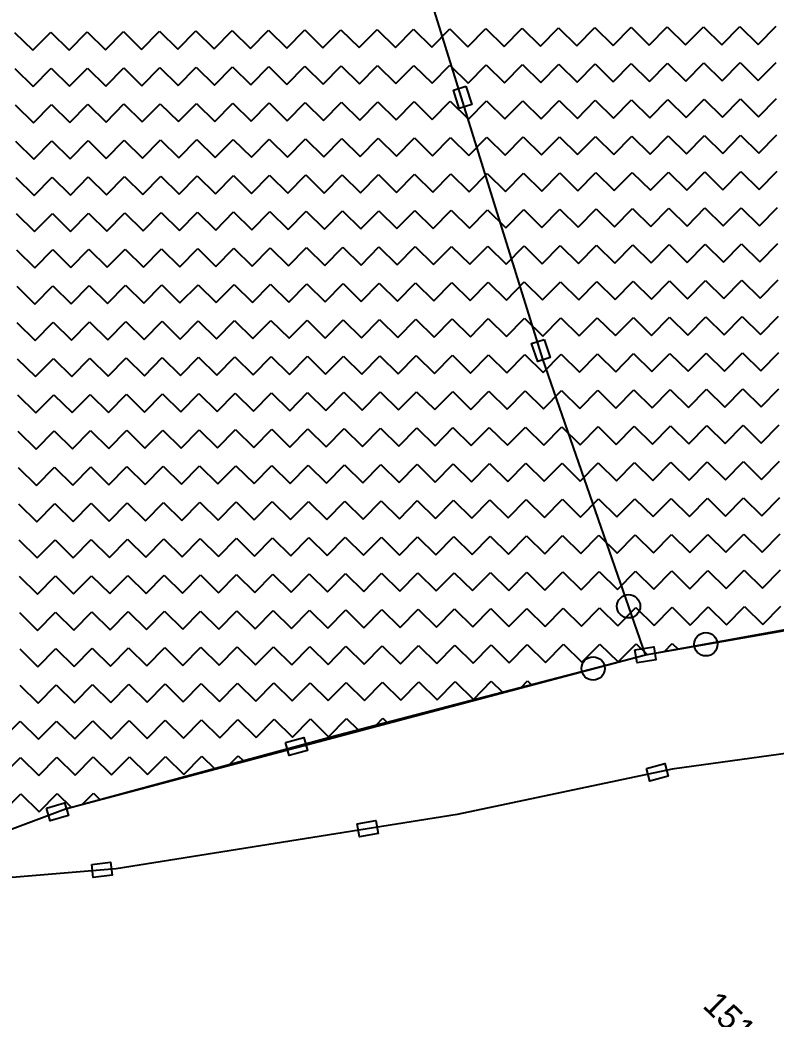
# Model space of a CAD drawing. Header units: metres. Extents: x 342804 to 346854, y 1762918 to 1765966.
# Drawn here: x 343155.7 to 343431.6, y 1764501 to 1764865.5 of the extents above; entities that cross this region are included whole.
import ezdxf

# ---------------------------------------------------------------- set-up
doc = ezdxf.new("R2010")
doc.units = ezdxf.units.M
doc.header["$MEASUREMENT"] = 0
for name, color, linetype in [('POLY_HATCH', 12, 'Continuous'), ('POLY_PARCEL', 6, 'Continuous'), ('TEXT_PARCEL', 7, 'Continuous')]:
    doc.layers.add(name, color=color, linetype=linetype)
doc.styles.add('TEXT_MAP', font='')
doc.styles.get('TEXT_MAP').set_extended_font_data('Kruti Dev 050')

msp = doc.modelspace()

# ---------------------------------------------------------------- linework, layer by layer
for points in [[(343318.49, 1764841.36), (343320.56, 1764834.73), (343315.98, 1764833.3), (343313.9, 1764839.93)], [(343347, 1764749), (343349.21, 1764742.42), (343344.65, 1764740.89), (343342.45, 1764747.47)], [(343380.14, 1764635.68), (343386.98, 1764636.88), (343387.8, 1764632.14), (343380.96, 1764630.95)], [(343252.64, 1764601.87), (343259.35, 1764603.69), (343260.61, 1764599.06), (343253.91, 1764597.23)], [(343384.36, 1764592.47), (343391.08, 1764594.24), (343392.3, 1764589.6), (343385.59, 1764587.82)], [(343165.38, 1764577.92), (343172.04, 1764579.89), (343173.4, 1764575.28), (343166.74, 1764573.32)], [(343278.72, 1764572.19), (343285.54, 1764573.47), (343286.43, 1764568.75), (343279.6, 1764567.47)], [(343181.92, 1764557.42), (343188.82, 1764558.23), (343189.38, 1764553.46), (343182.48, 1764552.65)]]:
    msp.add_lwpolyline(points, close=True)
for centre in [(343377.82, 1764651.62), (343406.02, 1764637.76), (343364.87, 1764628.94)]:
    msp.add_circle(centre, 4.25)
at = {"layer": 'POLY_HATCH', "linetype": 'Continuous'}
for p, q in [((343153.79, 1764861.03), (343160.45, 1764854.47)), ((343160.45, 1764854.47), (343167.02, 1764861.14)), ((343167.02, 1764861.14), (343173.68, 1764854.57)), ((343173.68, 1764854.57), (343180.25, 1764861.24)), ((343180.25, 1764861.24), (343186.91, 1764854.68)), ((343186.91, 1764854.68), (343193.48, 1764861.35)), ((343193.48, 1764861.35), (343200.14, 1764854.79)), ((343200.14, 1764854.79), (343206.71, 1764861.46)), ((343206.71, 1764861.46), (343213.37, 1764854.9)), ((343213.37, 1764854.9), (343219.94, 1764861.57)), ((343219.94, 1764861.57), (343226.61, 1764855.01)), ((343226.61, 1764855.01), (343233.17, 1764861.68)), ((343233.17, 1764861.68), (343239.84, 1764855.12)), ((343239.84, 1764855.12), (343246.4, 1764861.79)), ((343246.4, 1764861.79), (343253.07, 1764855.23)), ((343253.07, 1764855.23), (343259.63, 1764861.9)), ((343259.63, 1764861.9), (343266.3, 1764855.33)), ((343266.3, 1764855.33), (343272.86, 1764862)), ((343272.86, 1764862), (343279.53, 1764855.44)), ((343279.53, 1764855.44), (343286.09, 1764862.11)), ((343286.09, 1764862.11), (343292.76, 1764855.55)), ((343292.76, 1764855.55), (343299.32, 1764862.22)), ((343299.32, 1764862.22), (343305.99, 1764855.66)), ((343305.99, 1764855.66), (343312.55, 1764862.33)), ((343312.55, 1764862.33), (343319.22, 1764855.77)), ((343319.22, 1764855.77), (343325.78, 1764862.44)), ((343325.78, 1764862.44), (343332.45, 1764855.88)), ((343332.45, 1764855.88), (343339.01, 1764862.55)), ((343339.01, 1764862.55), (343345.68, 1764855.99)), ((343345.68, 1764855.99), (343352.24, 1764862.66)), ((343352.24, 1764862.66), (343358.91, 1764856.09)), ((343358.91, 1764856.09), (343365.47, 1764862.76)), ((343365.47, 1764862.76), (343372.14, 1764856.2)), ((343372.14, 1764856.2), (343378.7, 1764862.87)), ((343378.7, 1764862.87), (343385.37, 1764856.31)), ((343385.37, 1764856.31), (343391.93, 1764862.98)), ((343391.93, 1764862.98), (343398.6, 1764856.42)), ((343398.6, 1764856.42), (343405.16, 1764863.09)), ((343405.16, 1764863.09), (343411.83, 1764856.53)), ((343411.83, 1764856.53), (343418.39, 1764863.2)), ((343418.39, 1764863.2), (343425.06, 1764856.64)), ((343425.06, 1764856.64), (343431.62, 1764863.31)), ((343279.63, 1764842.21), (343286.19, 1764848.88)), ((343286.19, 1764848.88), (343292.86, 1764842.32)), ((343292.86, 1764842.32), (343299.42, 1764848.99)), ((343299.42, 1764848.99), (343306.09, 1764842.43)), ((343306.09, 1764842.43), (343312.65, 1764849.1)), ((343312.65, 1764849.1), (343319.32, 1764842.54)), ((343319.32, 1764842.54), (343325.88, 1764849.21)), ((343325.88, 1764849.21), (343332.55, 1764842.65)), ((343332.55, 1764842.65), (343339.11, 1764849.32)), ((343339.11, 1764849.32), (343345.78, 1764842.76)), ((343345.78, 1764842.76), (343352.35, 1764849.43)), ((343352.35, 1764849.43), (343359.01, 1764842.86)), ((343359.01, 1764842.86), (343365.58, 1764849.53)), ((343365.58, 1764849.53), (343372.24, 1764842.97)), ((343372.24, 1764842.97), (343378.81, 1764849.64)), ((343378.81, 1764849.64), (343385.47, 1764843.08)), ((343385.47, 1764843.08), (343392.04, 1764849.75)), ((343392.04, 1764849.75), (343398.7, 1764843.19)), ((343398.7, 1764843.19), (343405.27, 1764849.86)), ((343405.27, 1764849.86), (343411.93, 1764843.3)), ((343411.93, 1764843.3), (343418.5, 1764849.97)), ((343418.5, 1764849.97), (343425.16, 1764843.41)), ((343425.16, 1764843.41), (343431.73, 1764850.08)), ((343153.89, 1764847.8), (343160.56, 1764841.24)), ((343160.56, 1764841.24), (343167.12, 1764847.91)), ((343167.12, 1764847.91), (343173.79, 1764841.34)), ((343173.79, 1764841.34), (343180.35, 1764848.01)), ((343180.35, 1764848.01), (343187.02, 1764841.45)), ((343187.02, 1764841.45), (343193.58, 1764848.12)), ((343193.58, 1764848.12), (343200.25, 1764841.56)), ((343200.25, 1764841.56), (343206.81, 1764848.23)), ((343206.81, 1764848.23), (343213.48, 1764841.67)), ((343213.48, 1764841.67), (343220.04, 1764848.34)), ((343220.04, 1764848.34), (343226.71, 1764841.78)), ((343226.71, 1764841.78), (343233.27, 1764848.45)), ((343233.27, 1764848.45), (343239.94, 1764841.89)), ((343239.94, 1764841.89), (343246.5, 1764848.56)), ((343246.5, 1764848.56), (343253.17, 1764842)), ((343253.17, 1764842), (343259.73, 1764848.67)), ((343259.73, 1764848.67), (343266.4, 1764842.1)), ((343266.4, 1764842.1), (343272.96, 1764848.77)), ((343272.96, 1764848.77), (343279.63, 1764842.21)), ((343154, 1764834.57), (343160.67, 1764828.01)), ((343160.67, 1764828.01), (343167.23, 1764834.68)), ((343167.23, 1764834.68), (343173.9, 1764828.11)), ((343173.9, 1764828.11), (343180.46, 1764834.78)), ((343180.46, 1764834.78), (343187.13, 1764828.22)), ((343187.13, 1764828.22), (343193.69, 1764834.89)), ((343193.69, 1764834.89), (343200.36, 1764828.33)), ((343200.36, 1764828.33), (343206.92, 1764835)), ((343206.92, 1764835), (343213.59, 1764828.44)), ((343213.59, 1764828.44), (343220.15, 1764835.11)), ((343220.15, 1764835.11), (343226.82, 1764828.55)), ((343226.82, 1764828.55), (343233.38, 1764835.22)), ((343233.38, 1764835.22), (343240.05, 1764828.66)), ((343240.05, 1764828.66), (343246.61, 1764835.33)), ((343246.61, 1764835.33), (343253.28, 1764828.77)), ((343253.28, 1764828.77), (343259.84, 1764835.44)), ((343259.84, 1764835.44), (343266.51, 1764828.87)), ((343266.51, 1764828.87), (343273.07, 1764835.54)), ((343273.07, 1764835.54), (343279.74, 1764828.98)), ((343279.74, 1764828.98), (343286.3, 1764835.65)), ((343286.3, 1764835.65), (343292.97, 1764829.09)), ((343292.97, 1764829.09), (343299.53, 1764835.76)), ((343299.53, 1764835.76), (343306.2, 1764829.2)), ((343306.2, 1764829.2), (343312.76, 1764835.87)), ((343312.76, 1764835.87), (343319.43, 1764829.31)), ((343319.43, 1764829.31), (343325.99, 1764835.98)), ((343325.99, 1764835.98), (343332.66, 1764829.42)), ((343332.66, 1764829.42), (343339.22, 1764836.09)), ((343339.22, 1764836.09), (343345.89, 1764829.53)), ((343345.89, 1764829.53), (343352.45, 1764836.19)), ((343352.45, 1764836.19), (343359.12, 1764829.63)), ((343359.12, 1764829.63), (343365.68, 1764836.3)), ((343365.68, 1764836.3), (343372.35, 1764829.74)), ((343372.35, 1764829.74), (343378.91, 1764836.41)), ((343378.91, 1764836.41), (343385.58, 1764829.85)), ((343385.58, 1764829.85), (343392.14, 1764836.52)), ((343392.14, 1764836.52), (343398.81, 1764829.96)), ((343398.81, 1764829.96), (343405.37, 1764836.63)), ((343405.37, 1764836.63), (343412.04, 1764830.07)), ((343412.04, 1764830.07), (343418.6, 1764836.74)), ((343418.6, 1764836.74), (343425.27, 1764830.18)), ((343425.27, 1764830.18), (343431.83, 1764836.85)), ((343385.69, 1764816.62), (343392.25, 1764823.29)), ((343392.25, 1764823.29), (343398.92, 1764816.73)), ((343398.92, 1764816.73), (343405.48, 1764823.4)), ((343405.48, 1764823.4), (343412.15, 1764816.84)), ((343412.15, 1764816.84), (343418.71, 1764823.51)), ((343418.71, 1764823.51), (343425.38, 1764816.95)), ((343425.38, 1764816.95), (343431.94, 1764823.62)), ((343154.11, 1764821.34), (343160.78, 1764814.78)), ((343160.78, 1764814.78), (343167.34, 1764821.45)), ((343167.34, 1764821.45), (343174.01, 1764814.88)), ((343174.01, 1764814.88), (343180.57, 1764821.55)), ((343180.57, 1764821.55), (343187.24, 1764814.99)), ((343187.24, 1764814.99), (343193.8, 1764821.66)), ((343193.8, 1764821.66), (343200.47, 1764815.1)), ((343200.47, 1764815.1), (343207.03, 1764821.77)), ((343207.03, 1764821.77), (343213.7, 1764815.21)), ((343213.7, 1764815.21), (343220.26, 1764821.88)), ((343220.26, 1764821.88), (343226.93, 1764815.32)), ((343226.93, 1764815.32), (343233.49, 1764821.99)), ((343233.49, 1764821.99), (343240.16, 1764815.43)), ((343240.16, 1764815.43), (343246.72, 1764822.1)), ((343246.72, 1764822.1), (343253.39, 1764815.54)), ((343253.39, 1764815.54), (343259.95, 1764822.21)), ((343259.95, 1764822.21), (343266.62, 1764815.64)), ((343266.62, 1764815.64), (343273.18, 1764822.31)), ((343273.18, 1764822.31), (343279.85, 1764815.75)), ((343279.85, 1764815.75), (343286.41, 1764822.42)), ((343286.41, 1764822.42), (343293.08, 1764815.86)), ((343293.08, 1764815.86), (343299.64, 1764822.53)), ((343299.64, 1764822.53), (343306.31, 1764815.97)), ((343306.31, 1764815.97), (343312.87, 1764822.64)), ((343312.87, 1764822.64), (343319.54, 1764816.08)), ((343319.54, 1764816.08), (343326.1, 1764822.75)), ((343326.1, 1764822.75), (343332.77, 1764816.19)), ((343332.77, 1764816.19), (343339.33, 1764822.86)), ((343339.33, 1764822.86), (343346, 1764816.3)), ((343346, 1764816.3), (343352.56, 1764822.96)), ((343352.56, 1764822.96), (343359.23, 1764816.4)), ((343359.23, 1764816.4), (343365.79, 1764823.07)), ((343365.79, 1764823.07), (343372.46, 1764816.51)), ((343372.46, 1764816.51), (343379.02, 1764823.18)), ((343379.02, 1764823.18), (343385.69, 1764816.62)), ((343227.04, 1764802.09), (343233.6, 1764808.76)), ((343233.6, 1764808.76), (343240.27, 1764802.2)), ((343240.27, 1764802.2), (343246.83, 1764808.87)), ((343246.83, 1764808.87), (343253.5, 1764802.31)), ((343253.5, 1764802.31), (343260.06, 1764808.98)), ((343260.06, 1764808.98), (343266.73, 1764802.41)), ((343266.73, 1764802.41), (343273.29, 1764809.08)), ((343273.29, 1764809.08), (343279.96, 1764802.52)), ((343279.96, 1764802.52), (343286.52, 1764809.19)), ((343286.52, 1764809.19), (343293.19, 1764802.63)), ((343293.19, 1764802.63), (343299.75, 1764809.3)), ((343299.75, 1764809.3), (343306.42, 1764802.74)), ((343306.42, 1764802.74), (343312.98, 1764809.41)), ((343312.98, 1764809.41), (343319.65, 1764802.85)), ((343319.65, 1764802.85), (343326.21, 1764809.52)), ((343326.21, 1764809.52), (343332.88, 1764802.96)), ((343332.88, 1764802.96), (343339.44, 1764809.63)), ((343339.44, 1764809.63), (343346.11, 1764803.07)), ((343346.11, 1764803.07), (343352.67, 1764809.73)), ((343352.67, 1764809.73), (343359.34, 1764803.17)), ((343359.34, 1764803.17), (343365.9, 1764809.84)), ((343365.9, 1764809.84), (343372.57, 1764803.28)), ((343372.57, 1764803.28), (343379.13, 1764809.95)), ((343379.13, 1764809.95), (343385.8, 1764803.39)), ((343385.8, 1764803.39), (343392.36, 1764810.06)), ((343392.36, 1764810.06), (343399.03, 1764803.5)), ((343399.03, 1764803.5), (343405.59, 1764810.17)), ((343405.59, 1764810.17), (343412.26, 1764803.61)), ((343412.26, 1764803.61), (343418.82, 1764810.28)), ((343418.82, 1764810.28), (343425.49, 1764803.72)), ((343425.49, 1764803.72), (343432.05, 1764810.39)), ((343154.22, 1764808.11), (343160.89, 1764801.55)), ((343160.89, 1764801.55), (343167.45, 1764808.22)), ((343167.45, 1764808.22), (343174.12, 1764801.65)), ((343174.12, 1764801.65), (343180.68, 1764808.32)), ((343180.68, 1764808.32), (343187.35, 1764801.76)), ((343187.35, 1764801.76), (343193.91, 1764808.43)), ((343193.91, 1764808.43), (343200.58, 1764801.87)), ((343200.58, 1764801.87), (343207.14, 1764808.54)), ((343207.14, 1764808.54), (343213.81, 1764801.98)), ((343213.81, 1764801.98), (343220.37, 1764808.65)), ((343220.37, 1764808.65), (343227.04, 1764802.09)), ((343154.33, 1764794.88), (343161, 1764788.32)), ((343161, 1764788.32), (343167.56, 1764794.99)), ((343167.56, 1764794.99), (343174.23, 1764788.42)), ((343174.23, 1764788.42), (343180.79, 1764795.09)), ((343180.79, 1764795.09), (343187.46, 1764788.53)), ((343187.46, 1764788.53), (343194.02, 1764795.2)), ((343194.02, 1764795.2), (343200.69, 1764788.64)), ((343200.69, 1764788.64), (343207.25, 1764795.31)), ((343207.25, 1764795.31), (343213.92, 1764788.75)), ((343213.92, 1764788.75), (343220.48, 1764795.42)), ((343220.48, 1764795.42), (343227.15, 1764788.86)), ((343227.15, 1764788.86), (343233.71, 1764795.53)), ((343233.71, 1764795.53), (343240.38, 1764788.97)), ((343240.38, 1764788.97), (343246.94, 1764795.64)), ((343246.94, 1764795.64), (343253.61, 1764789.08)), ((343253.61, 1764789.08), (343260.17, 1764795.74)), ((343260.17, 1764795.74), (343266.84, 1764789.18)), ((343266.84, 1764789.18), (343273.4, 1764795.85)), ((343273.4, 1764795.85), (343280.07, 1764789.29)), ((343280.07, 1764789.29), (343286.63, 1764795.96)), ((343286.63, 1764795.96), (343293.3, 1764789.4)), ((343293.3, 1764789.4), (343299.86, 1764796.07)), ((343299.86, 1764796.07), (343306.53, 1764789.51)), ((343306.53, 1764789.51), (343313.09, 1764796.18)), ((343313.09, 1764796.18), (343319.76, 1764789.62)), ((343319.76, 1764789.62), (343326.32, 1764796.29)), ((343326.32, 1764796.29), (343332.99, 1764789.73)), ((343332.99, 1764789.73), (343339.55, 1764796.4)), ((343339.55, 1764796.4), (343346.22, 1764789.84)), ((343346.22, 1764789.84), (343352.78, 1764796.5)), ((343352.78, 1764796.5), (343359.45, 1764789.94)), ((343359.45, 1764789.94), (343366.01, 1764796.61)), ((343366.01, 1764796.61), (343372.68, 1764790.05)), ((343372.68, 1764790.05), (343379.24, 1764796.72)), ((343379.24, 1764796.72), (343385.91, 1764790.16)), ((343385.91, 1764790.16), (343392.47, 1764796.83)), ((343392.47, 1764796.83), (343399.14, 1764790.27)), ((343399.14, 1764790.27), (343405.7, 1764796.94)), ((343405.7, 1764796.94), (343412.37, 1764790.38)), ((343412.37, 1764790.38), (343418.93, 1764797.05)), ((343418.93, 1764797.05), (343425.6, 1764790.49)), ((343425.6, 1764790.49), (343432.16, 1764797.16)), ((343346.33, 1764776.61), (343352.89, 1764783.27)), ((343352.89, 1764783.27), (343359.56, 1764776.71)), ((343359.56, 1764776.71), (343366.12, 1764783.38)), ((343366.12, 1764783.38), (343372.79, 1764776.82)), ((343372.79, 1764776.82), (343379.35, 1764783.49)), ((343379.35, 1764783.49), (343386.02, 1764776.93)), ((343386.02, 1764776.93), (343392.58, 1764783.6)), ((343392.58, 1764783.6), (343399.25, 1764777.04)), ((343399.25, 1764777.04), (343405.81, 1764783.71)), ((343405.81, 1764783.71), (343412.48, 1764777.15)), ((343412.48, 1764777.15), (343419.04, 1764783.82)), ((343419.04, 1764783.82), (343425.71, 1764777.26)), ((343425.71, 1764777.26), (343432.27, 1764783.93)), ((343154.44, 1764781.65), (343161.11, 1764775.09)), ((343161.11, 1764775.09), (343167.67, 1764781.76)), ((343167.67, 1764781.76), (343174.34, 1764775.19)), ((343174.34, 1764775.19), (343180.9, 1764781.86)), ((343180.9, 1764781.86), (343187.57, 1764775.3)), ((343187.57, 1764775.3), (343194.13, 1764781.97)), ((343194.13, 1764781.97), (343200.8, 1764775.41)), ((343200.8, 1764775.41), (343207.36, 1764782.08)), ((343207.36, 1764782.08), (343214.03, 1764775.52)), ((343214.03, 1764775.52), (343220.59, 1764782.19)), ((343220.59, 1764782.19), (343227.26, 1764775.63)), ((343227.26, 1764775.63), (343233.82, 1764782.3)), ((343233.82, 1764782.3), (343240.49, 1764775.74)), ((343240.49, 1764775.74), (343247.05, 1764782.41)), ((343247.05, 1764782.41), (343253.72, 1764775.85)), ((343253.72, 1764775.85), (343260.28, 1764782.51)), ((343260.28, 1764782.51), (343266.95, 1764775.95)), ((343266.95, 1764775.95), (343273.51, 1764782.62)), ((343273.51, 1764782.62), (343280.18, 1764776.06)), ((343280.18, 1764776.06), (343286.74, 1764782.73)), ((343286.74, 1764782.73), (343293.41, 1764776.17)), ((343293.41, 1764776.17), (343299.97, 1764782.84)), ((343299.97, 1764782.84), (343306.64, 1764776.28)), ((343306.64, 1764776.28), (343313.2, 1764782.95)), ((343313.2, 1764782.95), (343319.87, 1764776.39)), ((343319.87, 1764776.39), (343326.43, 1764783.06)), ((343326.43, 1764783.06), (343333.1, 1764776.5)), ((343333.1, 1764776.5), (343339.66, 1764783.17)), ((343339.66, 1764783.17), (343346.33, 1764776.61)), ((343174.44, 1764761.96), (343181.01, 1764768.63)), ((343181.01, 1764768.63), (343187.67, 1764762.07)), ((343187.67, 1764762.07), (343194.24, 1764768.74)), ((343194.24, 1764768.74), (343200.9, 1764762.18)), ((343200.9, 1764762.18), (343207.47, 1764768.85)), ((343207.47, 1764768.85), (343214.13, 1764762.29)), ((343214.13, 1764762.29), (343220.7, 1764768.96)), ((343220.7, 1764768.96), (343227.36, 1764762.4)), ((343227.36, 1764762.4), (343233.93, 1764769.07)), ((343233.93, 1764769.07), (343240.59, 1764762.51)), ((343240.59, 1764762.51), (343247.16, 1764769.18)), ((343247.16, 1764769.18), (343253.82, 1764762.62)), ((343253.82, 1764762.62), (343260.39, 1764769.28)), ((343260.39, 1764769.28), (343267.06, 1764762.72)), ((343267.06, 1764762.72), (343273.62, 1764769.39)), ((343273.62, 1764769.39), (343280.29, 1764762.83)), ((343280.29, 1764762.83), (343286.85, 1764769.5)), ((343286.85, 1764769.5), (343293.52, 1764762.94)), ((343293.52, 1764762.94), (343300.08, 1764769.61)), ((343300.08, 1764769.61), (343306.75, 1764763.05)), ((343306.75, 1764763.05), (343313.31, 1764769.72)), ((343313.31, 1764769.72), (343319.98, 1764763.16)), ((343319.98, 1764763.16), (343326.54, 1764769.83)), ((343326.54, 1764769.83), (343333.21, 1764763.27)), ((343333.21, 1764763.27), (343339.77, 1764769.94)), ((343339.77, 1764769.94), (343346.44, 1764763.38)), ((343346.44, 1764763.38), (343353, 1764770.04)), ((343353, 1764770.04), (343359.67, 1764763.48)), ((343359.67, 1764763.48), (343366.23, 1764770.15)), ((343366.23, 1764770.15), (343372.9, 1764763.59)), ((343372.9, 1764763.59), (343379.46, 1764770.26)), ((343379.46, 1764770.26), (343386.13, 1764763.7)), ((343386.13, 1764763.7), (343392.69, 1764770.37)), ((343392.69, 1764770.37), (343399.36, 1764763.81)), ((343399.36, 1764763.81), (343405.92, 1764770.48)), ((343405.92, 1764770.48), (343412.59, 1764763.92)), ((343412.59, 1764763.92), (343419.15, 1764770.59)), ((343419.15, 1764770.59), (343425.82, 1764764.03)), ((343425.82, 1764764.03), (343432.38, 1764770.7)), ((343154.55, 1764768.42), (343161.21, 1764761.86)), ((343161.21, 1764761.86), (343167.78, 1764768.53)), ((343167.78, 1764768.53), (343174.44, 1764761.96)), ((343154.65, 1764755.19), (343161.32, 1764748.63)), ((343161.32, 1764748.63), (343167.88, 1764755.3)), ((343167.88, 1764755.3), (343174.55, 1764748.73)), ((343174.55, 1764748.73), (343181.11, 1764755.4)), ((343181.11, 1764755.4), (343187.78, 1764748.84)), ((343187.78, 1764748.84), (343194.34, 1764755.51)), ((343194.34, 1764755.51), (343201.01, 1764748.95)), ((343201.01, 1764748.95), (343207.57, 1764755.62)), ((343207.57, 1764755.62), (343214.24, 1764749.06)), ((343214.24, 1764749.06), (343220.8, 1764755.73)), ((343220.8, 1764755.73), (343227.47, 1764749.17)), ((343227.47, 1764749.17), (343234.03, 1764755.84)), ((343234.03, 1764755.84), (343240.7, 1764749.28)), ((343240.7, 1764749.28), (343247.26, 1764755.95)), ((343247.26, 1764755.95), (343253.93, 1764749.39)), ((343253.93, 1764749.39), (343260.49, 1764756.05)), ((343260.49, 1764756.05), (343267.16, 1764749.49)), ((343267.16, 1764749.49), (343273.72, 1764756.16)), ((343273.72, 1764756.16), (343280.39, 1764749.6)), ((343280.39, 1764749.6), (343286.95, 1764756.27)), ((343286.95, 1764756.27), (343293.62, 1764749.71)), ((343293.62, 1764749.71), (343300.18, 1764756.38)), ((343300.18, 1764756.38), (343306.85, 1764749.82)), ((343306.85, 1764749.82), (343313.41, 1764756.49)), ((343313.41, 1764756.49), (343320.08, 1764749.93)), ((343320.08, 1764749.93), (343326.64, 1764756.6)), ((343326.64, 1764756.6), (343333.31, 1764750.04)), ((343333.31, 1764750.04), (343339.87, 1764756.71)), ((343339.87, 1764756.71), (343346.54, 1764750.15)), ((343346.54, 1764750.15), (343353.1, 1764756.81)), ((343353.1, 1764756.81), (343359.77, 1764750.25)), ((343359.77, 1764750.25), (343366.33, 1764756.92)), ((343366.33, 1764756.92), (343373, 1764750.36)), ((343373, 1764750.36), (343379.56, 1764757.03)), ((343379.56, 1764757.03), (343386.23, 1764750.47)), ((343386.23, 1764750.47), (343392.79, 1764757.14)), ((343392.79, 1764757.14), (343399.46, 1764750.58)), ((343399.46, 1764750.58), (343406.03, 1764757.25)), ((343406.03, 1764757.25), (343412.69, 1764750.69)), ((343412.69, 1764750.69), (343419.26, 1764757.36)), ((343419.26, 1764757.36), (343425.92, 1764750.8)), ((343425.92, 1764750.8), (343432.49, 1764757.47)), ((343293.73, 1764736.48), (343300.29, 1764743.15)), ((343300.29, 1764743.15), (343306.96, 1764736.59)), ((343306.96, 1764736.59), (343313.52, 1764743.26)), ((343313.52, 1764743.26), (343320.19, 1764736.7)), ((343320.19, 1764736.7), (343326.75, 1764743.37)), ((343326.75, 1764743.37), (343333.42, 1764736.81)), ((343333.42, 1764736.81), (343339.98, 1764743.48)), ((343339.98, 1764743.48), (343346.65, 1764736.92)), ((343346.65, 1764736.92), (343353.21, 1764743.58)), ((343353.21, 1764743.58), (343359.88, 1764737.02)), ((343359.88, 1764737.02), (343366.44, 1764743.69)), ((343366.44, 1764743.69), (343373.11, 1764737.13)), ((343373.11, 1764737.13), (343379.67, 1764743.8)), ((343379.67, 1764743.8), (343386.34, 1764737.24)), ((343386.34, 1764737.24), (343392.9, 1764743.91)), ((343392.9, 1764743.91), (343399.57, 1764737.35)), ((343399.57, 1764737.35), (343406.13, 1764744.02)), ((343406.13, 1764744.02), (343412.8, 1764737.46)), ((343412.8, 1764737.46), (343419.36, 1764744.13)), ((343419.36, 1764744.13), (343426.03, 1764737.57)), ((343426.03, 1764737.57), (343432.59, 1764744.24)), ((343154.76, 1764741.96), (343161.43, 1764735.4)), ((343161.43, 1764735.4), (343167.99, 1764742.06)), ((343167.99, 1764742.06), (343174.66, 1764735.5)), ((343174.66, 1764735.5), (343181.22, 1764742.17)), ((343181.22, 1764742.17), (343187.89, 1764735.61)), ((343187.89, 1764735.61), (343194.45, 1764742.28)), ((343194.45, 1764742.28), (343201.12, 1764735.72)), ((343201.12, 1764735.72), (343207.68, 1764742.39)), ((343207.68, 1764742.39), (343214.35, 1764735.83)), ((343214.35, 1764735.83), (343220.91, 1764742.5)), ((343220.91, 1764742.5), (343227.58, 1764735.94)), ((343227.58, 1764735.94), (343234.14, 1764742.61)), ((343234.14, 1764742.61), (343240.81, 1764736.05)), ((343240.81, 1764736.05), (343247.37, 1764742.72)), ((343247.37, 1764742.72), (343254.04, 1764736.16)), ((343254.04, 1764736.16), (343260.6, 1764742.82)), ((343260.6, 1764742.82), (343267.27, 1764736.26)), ((343267.27, 1764736.26), (343273.83, 1764742.93)), ((343273.83, 1764742.93), (343280.5, 1764736.37)), ((343280.5, 1764736.37), (343287.06, 1764743.04)), ((343287.06, 1764743.04), (343293.73, 1764736.48)), ((343154.87, 1764728.73), (343161.54, 1764722.17)), ((343161.54, 1764722.17), (343168.1, 1764728.83)), ((343168.1, 1764728.83), (343174.77, 1764722.27)), ((343174.77, 1764722.27), (343181.33, 1764728.94)), ((343181.33, 1764728.94), (343188, 1764722.38)), ((343188, 1764722.38), (343194.56, 1764729.05)), ((343194.56, 1764729.05), (343201.23, 1764722.49)), ((343201.23, 1764722.49), (343207.79, 1764729.16)), ((343207.79, 1764729.16), (343214.46, 1764722.6)), ((343214.46, 1764722.6), (343221.02, 1764729.27)), ((343221.02, 1764729.27), (343227.69, 1764722.71)), ((343227.69, 1764722.71), (343234.25, 1764729.38)), ((343234.25, 1764729.38), (343240.92, 1764722.82)), ((343240.92, 1764722.82), (343247.48, 1764729.49)), ((343247.48, 1764729.49), (343254.15, 1764722.93)), ((343254.15, 1764722.93), (343260.71, 1764729.59)), ((343260.71, 1764729.59), (343267.38, 1764723.03)), ((343267.38, 1764723.03), (343273.94, 1764729.7)), ((343273.94, 1764729.7), (343280.61, 1764723.14)), ((343280.61, 1764723.14), (343287.17, 1764729.81)), ((343287.17, 1764729.81), (343293.84, 1764723.25)), ((343293.84, 1764723.25), (343300.4, 1764729.92)), ((343300.4, 1764729.92), (343307.07, 1764723.36)), ((343307.07, 1764723.36), (343313.63, 1764730.03)), ((343313.63, 1764730.03), (343320.3, 1764723.47)), ((343320.3, 1764723.47), (343326.86, 1764730.14)), ((343326.86, 1764730.14), (343333.53, 1764723.58)), ((343333.53, 1764723.58), (343340.09, 1764730.25)), ((343340.09, 1764730.25), (343346.76, 1764723.69)), ((343346.76, 1764723.69), (343353.32, 1764730.35)), ((343353.32, 1764730.35), (343359.99, 1764723.79)), ((343359.99, 1764723.79), (343366.55, 1764730.46)), ((343366.55, 1764730.46), (343373.22, 1764723.9)), ((343373.22, 1764723.9), (343379.78, 1764730.57)), ((343379.78, 1764730.57), (343386.45, 1764724.01)), ((343386.45, 1764724.01), (343393.01, 1764730.68)), ((343393.01, 1764730.68), (343399.68, 1764724.12)), ((343399.68, 1764724.12), (343406.24, 1764730.79)), ((343406.24, 1764730.79), (343412.91, 1764724.23)), ((343412.91, 1764724.23), (343419.47, 1764730.9)), ((343419.47, 1764730.9), (343426.14, 1764724.34)), ((343426.14, 1764724.34), (343432.7, 1764731.01)), ((343413.02, 1764711), (343419.58, 1764717.67)), ((343419.58, 1764717.67), (343426.25, 1764711.11)), ((343426.25, 1764711.11), (343432.81, 1764717.78)), ((343154.98, 1764715.5), (343161.65, 1764708.94)), ((343161.65, 1764708.94), (343168.21, 1764715.6)), ((343168.21, 1764715.6), (343174.88, 1764709.04)), ((343174.88, 1764709.04), (343181.44, 1764715.71)), ((343181.44, 1764715.71), (343188.11, 1764709.15)), ((343188.11, 1764709.15), (343194.67, 1764715.82)), ((343194.67, 1764715.82), (343201.34, 1764709.26)), ((343201.34, 1764709.26), (343207.9, 1764715.93)), ((343207.9, 1764715.93), (343214.57, 1764709.37)), ((343214.57, 1764709.37), (343221.13, 1764716.04)), ((343221.13, 1764716.04), (343227.8, 1764709.48)), ((343227.8, 1764709.48), (343234.36, 1764716.15)), ((343234.36, 1764716.15), (343241.03, 1764709.59)), ((343241.03, 1764709.59), (343247.59, 1764716.26)), ((343247.59, 1764716.26), (343254.26, 1764709.7)), ((343254.26, 1764709.7), (343260.82, 1764716.36)), ((343260.82, 1764716.36), (343267.49, 1764709.8)), ((343267.49, 1764709.8), (343274.05, 1764716.47)), ((343274.05, 1764716.47), (343280.72, 1764709.91)), ((343280.72, 1764709.91), (343287.28, 1764716.58)), ((343287.28, 1764716.58), (343293.95, 1764710.02)), ((343293.95, 1764710.02), (343300.51, 1764716.69)), ((343300.51, 1764716.69), (343307.18, 1764710.13)), ((343307.18, 1764710.13), (343313.74, 1764716.8)), ((343313.74, 1764716.8), (343320.41, 1764710.24)), ((343320.41, 1764710.24), (343326.97, 1764716.91)), ((343326.97, 1764716.91), (343333.64, 1764710.35)), ((343333.64, 1764710.35), (343340.2, 1764717.02)), ((343340.2, 1764717.02), (343346.87, 1764710.46)), ((343346.87, 1764710.46), (343353.43, 1764717.12)), ((343353.43, 1764717.12), (343360.1, 1764710.56)), ((343360.1, 1764710.56), (343366.66, 1764717.23)), ((343366.66, 1764717.23), (343373.33, 1764710.67)), ((343373.33, 1764710.67), (343379.89, 1764717.34)), ((343379.89, 1764717.34), (343386.56, 1764710.78)), ((343386.56, 1764710.78), (343393.12, 1764717.45)), ((343393.12, 1764717.45), (343399.79, 1764710.89)), ((343399.79, 1764710.89), (343406.35, 1764717.56)), ((343406.35, 1764717.56), (343413.02, 1764711)), ((343241.14, 1764696.36), (343247.7, 1764703.03)), ((343247.7, 1764703.03), (343254.37, 1764696.47)), ((343254.37, 1764696.47), (343260.93, 1764703.13)), ((343260.93, 1764703.13), (343267.6, 1764696.57)), ((343267.6, 1764696.57), (343274.16, 1764703.24)), ((343274.16, 1764703.24), (343280.83, 1764696.68)), ((343280.83, 1764696.68), (343287.39, 1764703.35)), ((343287.39, 1764703.35), (343294.06, 1764696.79)), ((343294.06, 1764696.79), (343300.62, 1764703.46)), ((343300.62, 1764703.46), (343307.29, 1764696.9)), ((343307.29, 1764696.9), (343313.85, 1764703.57)), ((343313.85, 1764703.57), (343320.52, 1764697.01)), ((343320.52, 1764697.01), (343327.08, 1764703.68)), ((343327.08, 1764703.68), (343333.75, 1764697.12)), ((343333.75, 1764697.12), (343340.31, 1764703.79)), ((343340.31, 1764703.79), (343346.98, 1764697.22)), ((343346.98, 1764697.22), (343353.54, 1764703.89)), ((343353.54, 1764703.89), (343360.21, 1764697.33)), ((343360.21, 1764697.33), (343366.77, 1764704)), ((343366.77, 1764704), (343373.44, 1764697.44)), ((343373.44, 1764697.44), (343380, 1764704.11)), ((343380, 1764704.11), (343386.67, 1764697.55)), ((343386.67, 1764697.55), (343393.23, 1764704.22)), ((343393.23, 1764704.22), (343399.9, 1764697.66)), ((343399.9, 1764697.66), (343406.46, 1764704.33)), ((343406.46, 1764704.33), (343413.13, 1764697.77)), ((343413.13, 1764697.77), (343419.69, 1764704.44)), ((343419.69, 1764704.44), (343426.36, 1764697.88)), ((343426.36, 1764697.88), (343432.92, 1764704.55)), ((343155.09, 1764702.27), (343161.76, 1764695.71)), ((343161.76, 1764695.71), (343168.32, 1764702.37)), ((343168.32, 1764702.37), (343174.99, 1764695.81)), ((343174.99, 1764695.81), (343181.55, 1764702.48)), ((343181.55, 1764702.48), (343188.22, 1764695.92)), ((343188.22, 1764695.92), (343194.78, 1764702.59)), ((343194.78, 1764702.59), (343201.45, 1764696.03)), ((343201.45, 1764696.03), (343208.01, 1764702.7)), ((343208.01, 1764702.7), (343214.68, 1764696.14)), ((343214.68, 1764696.14), (343221.24, 1764702.81)), ((343221.24, 1764702.81), (343227.91, 1764696.25)), ((343227.91, 1764696.25), (343234.47, 1764702.92)), ((343234.47, 1764702.92), (343241.14, 1764696.36)), ((343155.2, 1764689.04), (343161.87, 1764682.48)), ((343161.87, 1764682.48), (343168.43, 1764689.14)), ((343168.43, 1764689.14), (343175.1, 1764682.58)), ((343175.1, 1764682.58), (343181.66, 1764689.25)), ((343181.66, 1764689.25), (343188.33, 1764682.69)), ((343188.33, 1764682.69), (343194.89, 1764689.36)), ((343194.89, 1764689.36), (343201.56, 1764682.8)), ((343201.56, 1764682.8), (343208.12, 1764689.47)), ((343208.12, 1764689.47), (343214.79, 1764682.91)), ((343214.79, 1764682.91), (343221.35, 1764689.58)), ((343221.35, 1764689.58), (343228.02, 1764683.02)), ((343228.02, 1764683.02), (343234.58, 1764689.69)), ((343234.58, 1764689.69), (343241.25, 1764683.13)), ((343241.25, 1764683.13), (343247.81, 1764689.8)), ((343247.81, 1764689.8), (343254.48, 1764683.24)), ((343254.48, 1764683.24), (343261.04, 1764689.9)), ((343261.04, 1764689.9), (343267.71, 1764683.34)), ((343267.71, 1764683.34), (343274.27, 1764690.01)), ((343274.27, 1764690.01), (343280.94, 1764683.45)), ((343280.94, 1764683.45), (343287.5, 1764690.12)), ((343287.5, 1764690.12), (343294.17, 1764683.56)), ((343294.17, 1764683.56), (343300.73, 1764690.23)), ((343300.73, 1764690.23), (343307.4, 1764683.67)), ((343307.4, 1764683.67), (343313.96, 1764690.34)), ((343313.96, 1764690.34), (343320.63, 1764683.78)), ((343320.63, 1764683.78), (343327.19, 1764690.45)), ((343327.19, 1764690.45), (343333.86, 1764683.89)), ((343333.86, 1764683.89), (343340.42, 1764690.56)), ((343340.42, 1764690.56), (343347.09, 1764683.99)), ((343347.09, 1764683.99), (343353.65, 1764690.66)), ((343353.65, 1764690.66), (343360.32, 1764684.1)), ((343360.32, 1764684.1), (343366.88, 1764690.77)), ((343366.88, 1764690.77), (343373.55, 1764684.21)), ((343373.55, 1764684.21), (343380.11, 1764690.88)), ((343380.11, 1764690.88), (343386.78, 1764684.32)), ((343386.78, 1764684.32), (343393.34, 1764690.99)), ((343393.34, 1764690.99), (343400.01, 1764684.43)), ((343400.01, 1764684.43), (343406.57, 1764691.1)), ((343406.57, 1764691.1), (343413.24, 1764684.54)), ((343413.24, 1764684.54), (343419.8, 1764691.21)), ((343419.8, 1764691.21), (343426.47, 1764684.65)), ((343426.47, 1764684.65), (343433.03, 1764691.32)), ((343360.43, 1764670.87), (343366.99, 1764677.54)), ((343366.99, 1764677.54), (343373.66, 1764670.98)), ((343373.66, 1764670.98), (343380.22, 1764677.65)), ((343380.22, 1764677.65), (343386.89, 1764671.09)), ((343386.89, 1764671.09), (343393.45, 1764677.76)), ((343393.45, 1764677.76), (343400.12, 1764671.2)), ((343400.12, 1764671.2), (343406.68, 1764677.87)), ((343406.68, 1764677.87), (343413.35, 1764671.31)), ((343413.35, 1764671.31), (343419.91, 1764677.98)), ((343419.91, 1764677.98), (343426.58, 1764671.42)), ((343426.58, 1764671.42), (343433.14, 1764678.09)), ((343155.3, 1764675.81), (343161.97, 1764669.25)), ((343161.97, 1764669.25), (343168.53, 1764675.91)), ((343168.53, 1764675.91), (343175.2, 1764669.35)), ((343175.2, 1764669.35), (343181.77, 1764676.02)), ((343181.77, 1764676.02), (343188.43, 1764669.46)), ((343188.43, 1764669.46), (343195, 1764676.13)), ((343195, 1764676.13), (343201.66, 1764669.57)), ((343201.66, 1764669.57), (343208.23, 1764676.24)), ((343208.23, 1764676.24), (343214.89, 1764669.68)), ((343214.89, 1764669.68), (343221.46, 1764676.35)), ((343221.46, 1764676.35), (343228.12, 1764669.79)), ((343228.12, 1764669.79), (343234.69, 1764676.46)), ((343234.69, 1764676.46), (343241.35, 1764669.9)), ((343241.35, 1764669.9), (343247.92, 1764676.57)), ((343247.92, 1764676.57), (343254.58, 1764670.01)), ((343254.58, 1764670.01), (343261.15, 1764676.67)), ((343261.15, 1764676.67), (343267.81, 1764670.11)), ((343267.81, 1764670.11), (343274.38, 1764676.78)), ((343274.38, 1764676.78), (343281.04, 1764670.22)), ((343281.04, 1764670.22), (343287.61, 1764676.89)), ((343287.61, 1764676.89), (343294.27, 1764670.33)), ((343294.27, 1764670.33), (343300.84, 1764677)), ((343300.84, 1764677), (343307.5, 1764670.44)), ((343307.5, 1764670.44), (343314.07, 1764677.11)), ((343314.07, 1764677.11), (343320.74, 1764670.55)), ((343320.74, 1764670.55), (343327.3, 1764677.22)), ((343327.3, 1764677.22), (343333.97, 1764670.66)), ((343333.97, 1764670.66), (343340.53, 1764677.33)), ((343340.53, 1764677.33), (343347.2, 1764670.76)), ((343347.2, 1764670.76), (343353.76, 1764677.43)), ((343353.76, 1764677.43), (343360.43, 1764670.87)), ((343188.54, 1764656.23), (343195.1, 1764662.9)), ((343195.1, 1764662.9), (343201.77, 1764656.34)), ((343201.77, 1764656.34), (343208.33, 1764663.01)), ((343208.33, 1764663.01), (343215, 1764656.45)), ((343215, 1764656.45), (343221.56, 1764663.12)), ((343221.56, 1764663.12), (343228.23, 1764656.56)), ((343228.23, 1764656.56), (343234.79, 1764663.23)), ((343234.79, 1764663.23), (343241.46, 1764656.67)), ((343241.46, 1764656.67), (343248.02, 1764663.34)), ((343248.02, 1764663.34), (343254.69, 1764656.77)), ((343254.69, 1764656.77), (343261.25, 1764663.44)), ((343261.25, 1764663.44), (343267.92, 1764656.88)), ((343267.92, 1764656.88), (343274.48, 1764663.55)), ((343274.48, 1764663.55), (343281.15, 1764656.99)), ((343281.15, 1764656.99), (343287.71, 1764663.66)), ((343287.71, 1764663.66), (343294.38, 1764657.1)), ((343294.38, 1764657.1), (343300.94, 1764663.77)), ((343300.94, 1764663.77), (343307.61, 1764657.21)), ((343307.61, 1764657.21), (343314.17, 1764663.88)), ((343314.17, 1764663.88), (343320.84, 1764657.32)), ((343320.84, 1764657.32), (343327.4, 1764663.99)), ((343327.4, 1764663.99), (343334.07, 1764657.43)), ((343334.07, 1764657.43), (343340.63, 1764664.1)), ((343340.63, 1764664.1), (343347.3, 1764657.53)), ((343347.3, 1764657.53), (343353.86, 1764664.2)), ((343353.86, 1764664.2), (343360.53, 1764657.64)), ((343360.53, 1764657.64), (343367.09, 1764664.31)), ((343367.09, 1764664.31), (343373.76, 1764657.75)), ((343373.76, 1764657.75), (343380.32, 1764664.42)), ((343380.32, 1764664.42), (343386.99, 1764657.86)), ((343386.99, 1764657.86), (343393.55, 1764664.53)), ((343393.55, 1764664.53), (343400.22, 1764657.97)), ((343400.22, 1764657.97), (343406.78, 1764664.64)), ((343406.78, 1764664.64), (343413.45, 1764658.08)), ((343413.45, 1764658.08), (343420.01, 1764664.75)), ((343420.01, 1764664.75), (343426.68, 1764658.19)), ((343426.68, 1764658.19), (343433.24, 1764664.86)), ((343155.41, 1764662.58), (343162.08, 1764656.02)), ((343162.08, 1764656.02), (343168.64, 1764662.68)), ((343168.64, 1764662.68), (343175.31, 1764656.12)), ((343175.31, 1764656.12), (343181.87, 1764662.79)), ((343181.87, 1764662.79), (343188.54, 1764656.23)), ((343155.52, 1764649.35), (343162.19, 1764642.79)), ((343162.19, 1764642.79), (343168.75, 1764649.45)), ((343168.75, 1764649.45), (343175.42, 1764642.89)), ((343175.42, 1764642.89), (343181.98, 1764649.56)), ((343181.98, 1764649.56), (343188.65, 1764643)), ((343188.65, 1764643), (343195.21, 1764649.67)), ((343195.21, 1764649.67), (343201.88, 1764643.11)), ((343201.88, 1764643.11), (343208.44, 1764649.78)), ((343208.44, 1764649.78), (343215.11, 1764643.22)), ((343215.11, 1764643.22), (343221.67, 1764649.89)), ((343221.67, 1764649.89), (343228.34, 1764643.33)), ((343228.34, 1764643.33), (343234.9, 1764650)), ((343234.9, 1764650), (343241.57, 1764643.44)), ((343241.57, 1764643.44), (343248.13, 1764650.11)), ((343248.13, 1764650.11), (343254.8, 1764643.54)), ((343254.8, 1764643.54), (343261.36, 1764650.21)), ((343261.36, 1764650.21), (343268.03, 1764643.65)), ((343268.03, 1764643.65), (343274.59, 1764650.32)), ((343274.59, 1764650.32), (343281.26, 1764643.76)), ((343281.26, 1764643.76), (343287.82, 1764650.43)), ((343287.82, 1764650.43), (343294.49, 1764643.87)), ((343294.49, 1764643.87), (343301.05, 1764650.54)), ((343301.05, 1764650.54), (343307.72, 1764643.98)), ((343307.72, 1764643.98), (343314.28, 1764650.65)), ((343314.28, 1764650.65), (343320.95, 1764644.09)), ((343320.95, 1764644.09), (343327.51, 1764650.76)), ((343327.51, 1764650.76), (343334.18, 1764644.2)), ((343334.18, 1764644.2), (343340.74, 1764650.87)), ((343340.74, 1764650.87), (343347.41, 1764644.3)), ((343347.41, 1764644.3), (343353.97, 1764650.97)), ((343353.97, 1764650.97), (343360.64, 1764644.41)), ((343360.64, 1764644.41), (343367.2, 1764651.08)), ((343367.2, 1764651.08), (343373.87, 1764644.52)), ((343373.87, 1764644.52), (343380.43, 1764651.19)), ((343380.43, 1764651.19), (343387.1, 1764644.63)), ((343387.1, 1764644.63), (343393.66, 1764651.3)), ((343393.66, 1764651.3), (343400.33, 1764644.74)), ((343400.33, 1764644.74), (343406.89, 1764651.41)), ((343406.89, 1764651.41), (343413.56, 1764644.85)), ((343413.56, 1764644.85), (343420.12, 1764651.52)), ((343420.12, 1764651.52), (343426.79, 1764644.96)), ((343426.79, 1764644.96), (343433.35, 1764651.63)), ((343307.83, 1764630.75), (343314.39, 1764637.42)), ((343314.39, 1764637.42), (343321.06, 1764630.86)), ((343321.06, 1764630.86), (343327.62, 1764637.53)), ((343327.62, 1764637.53), (343334.29, 1764630.97)), ((343334.29, 1764630.97), (343340.85, 1764637.64)), ((343340.85, 1764637.64), (343347.52, 1764631.07)), ((343347.52, 1764631.07), (343354.08, 1764637.74)), ((343354.08, 1764637.74), (343360.75, 1764631.18)), ((343360.75, 1764631.18), (343367.31, 1764637.85)), ((343367.31, 1764637.85), (343373.96, 1764631.31)), ((343374.01, 1764631.32), (343380.54, 1764637.96)), ((343380.54, 1764637.96), (343384.55, 1764634.01)), ((343390.87, 1764635.12), (343393.77, 1764638.07)), ((343393.77, 1764638.07), (343395.88, 1764635.99)), ((343406.71, 1764637.89), (343407, 1764638.18)), ((343407, 1764638.18), (343407.21, 1764637.97)), ((343155.63, 1764636.12), (343162.3, 1764629.56)), ((343162.3, 1764629.56), (343168.86, 1764636.22)), ((343168.86, 1764636.22), (343175.53, 1764629.66)), ((343175.53, 1764629.66), (343182.09, 1764636.33)), ((343182.09, 1764636.33), (343188.76, 1764629.77)), ((343188.76, 1764629.77), (343195.32, 1764636.44)), ((343195.32, 1764636.44), (343201.99, 1764629.88)), ((343201.99, 1764629.88), (343208.55, 1764636.55)), ((343208.55, 1764636.55), (343215.22, 1764629.99)), ((343215.22, 1764629.99), (343221.78, 1764636.66)), ((343221.78, 1764636.66), (343228.45, 1764630.1)), ((343228.45, 1764630.1), (343235.01, 1764636.77)), ((343235.01, 1764636.77), (343241.68, 1764630.21)), ((343241.68, 1764630.21), (343248.24, 1764636.88)), ((343248.24, 1764636.88), (343254.91, 1764630.31)), ((343254.91, 1764630.31), (343261.47, 1764636.98)), ((343261.47, 1764636.98), (343268.14, 1764630.42)), ((343268.14, 1764630.42), (343274.7, 1764637.09)), ((343274.7, 1764637.09), (343281.37, 1764630.53)), ((343281.37, 1764630.53), (343287.93, 1764637.2)), ((343287.93, 1764637.2), (343294.6, 1764630.64)), ((343294.6, 1764630.64), (343301.16, 1764637.31)), ((343301.16, 1764637.31), (343307.83, 1764630.75)), ((343155.74, 1764622.89), (343162.41, 1764616.33)), ((343162.41, 1764616.33), (343168.97, 1764622.99)), ((343168.97, 1764622.99), (343175.64, 1764616.43)), ((343175.64, 1764616.43), (343182.2, 1764623.1)), ((343182.2, 1764623.1), (343188.87, 1764616.54)), ((343188.87, 1764616.54), (343195.43, 1764623.21)), ((343195.43, 1764623.21), (343202.1, 1764616.65)), ((343202.1, 1764616.65), (343208.66, 1764623.32)), ((343208.66, 1764623.32), (343215.33, 1764616.76)), ((343215.33, 1764616.76), (343221.89, 1764623.43)), ((343221.89, 1764623.43), (343228.56, 1764616.87)), ((343228.56, 1764616.87), (343235.12, 1764623.54)), ((343235.12, 1764623.54), (343241.79, 1764616.98)), ((343241.79, 1764616.98), (343248.35, 1764623.65)), ((343248.35, 1764623.65), (343255.02, 1764617.08)), ((343255.02, 1764617.08), (343261.58, 1764623.75)), ((343261.58, 1764623.75), (343268.25, 1764617.19)), ((343268.25, 1764617.19), (343274.81, 1764623.86)), ((343274.81, 1764623.86), (343281.48, 1764617.3)), ((343281.48, 1764617.3), (343288.04, 1764623.97)), ((343288.04, 1764623.97), (343294.71, 1764617.41)), ((343294.71, 1764617.41), (343301.27, 1764624.08)), ((343301.27, 1764624.08), (343307.94, 1764617.52)), ((343307.94, 1764617.52), (343314.5, 1764624.19)), ((343314.5, 1764624.19), (343321.17, 1764617.63)), ((343321.17, 1764617.63), (343327.73, 1764624.3)), ((343327.73, 1764624.3), (343331.76, 1764620.33)), ((343338.74, 1764622.15), (343340.96, 1764624.41)), ((343340.96, 1764624.41), (343342.31, 1764623.08)), ((343149.29, 1764602.99), (343155.85, 1764609.66)), ((343155.85, 1764609.66), (343162.52, 1764603.09)), ((343162.52, 1764603.09), (343169.08, 1764609.76)), ((343169.08, 1764609.76), (343175.75, 1764603.2)), ((343175.75, 1764603.2), (343182.31, 1764609.87)), ((343182.31, 1764609.87), (343188.98, 1764603.31)), ((343188.98, 1764603.31), (343195.54, 1764609.98)), ((343195.54, 1764609.98), (343202.21, 1764603.42)), ((343202.21, 1764603.42), (343208.77, 1764610.09)), ((343208.77, 1764610.09), (343215.44, 1764603.53)), ((343215.44, 1764603.53), (343222, 1764610.2)), ((343222, 1764610.2), (343228.67, 1764603.64)), ((343228.67, 1764603.64), (343235.23, 1764610.31)), ((343235.23, 1764610.31), (343241.9, 1764603.75)), ((343241.9, 1764603.75), (343248.46, 1764610.42)), ((343248.46, 1764610.42), (343255.13, 1764603.85)), ((343255.13, 1764603.85), (343261.69, 1764610.52)), ((343261.69, 1764610.52), (343268.36, 1764603.96)), ((343268.36, 1764603.96), (343274.92, 1764610.63)), ((343274.92, 1764610.63), (343279, 1764606.61)), ((343285.84, 1764608.39), (343288.15, 1764610.74)), ((343288.15, 1764610.74), (343289.55, 1764609.36)), ((343149.4, 1764589.76), (343155.96, 1764596.43)), ((343155.96, 1764596.43), (343162.63, 1764589.86)), ((343162.63, 1764589.86), (343169.19, 1764596.53)), ((343169.19, 1764596.53), (343175.86, 1764589.97)), ((343175.86, 1764589.97), (343182.42, 1764596.64)), ((343182.42, 1764596.64), (343189.09, 1764590.08)), ((343189.09, 1764590.08), (343195.65, 1764596.75)), ((343195.65, 1764596.75), (343202.32, 1764590.19)), ((343202.32, 1764590.19), (343208.88, 1764596.86)), ((343208.88, 1764596.86), (343215.55, 1764590.3)), ((343215.55, 1764590.3), (343222.11, 1764596.97)), ((343222.11, 1764596.97), (343226.67, 1764592.48)), ((343232.32, 1764594.01), (343235.34, 1764597.08)), ((343235.34, 1764597.08), (343237.12, 1764595.32)), ((343149.5, 1764576.53), (343156.06, 1764583.2)), ((343156.06, 1764583.2), (343162.73, 1764576.63)), ((343162.73, 1764576.63), (343169.29, 1764583.3)), ((343169.29, 1764583.3), (343174.41, 1764578.27)), ((343178.58, 1764579.4), (343182.52, 1764583.41)), ((343182.52, 1764583.41), (343184.87, 1764581.11))]:
    msp.add_line(p, q, dxfattribs=at)
at = {"layer": 'POLY_HATCH'}
for p, q in [((343383.97, 1764633.91), (343451.38, 1764645.69)), ((343271.44, 1764604.65), (343383.97, 1764633.91)), ((343172.4, 1764577.72), (343271.44, 1764604.65)), ((343106.55, 1764553.28), (343172.4, 1764577.72))]:
    msp.add_line(p, q, dxfattribs=at)
at = {"layer": 'POLY_PARCEL'}
for p, q in [((343346.5, 1764741.76), (343298.22, 1764897.08)), ((343383.97, 1764633.91), (343346.5, 1764741.76)), ((343383.97, 1764633.91), (343517.75, 1764658.16)), ((343172.4, 1764577.72), (343383.97, 1764633.91)), ((343383.97, 1764633.91), (343383.97, 1764633.91)), ((343557.96, 1764615.1), (343393.74, 1764592.15)), ((343393.74, 1764592.15), (343315.26, 1764575.67)), ((343106.55, 1764553.28), (343172.4, 1764577.72)), ((343315.26, 1764575.67), (343190.78, 1764555.87)), ((343315.26, 1764575.67), (343315.26, 1764575.67)), ((343315.26, 1764575.67), (343315.26, 1764575.67)), ((343190.78, 1764555.87), (343095.45, 1764547.83))]:
    msp.add_line(p, q, dxfattribs=at)

# ---------------------------------------------------------------- texts
at = {"layer": 'TEXT_PARCEL', "style": 'TEXT_MAP'}
msp.add_text('151', height=8.981, rotation=315.47, dxfattribs=at).set_placement((343404.46, 1764505.53))

doc.saveas('drawing.dxf')
